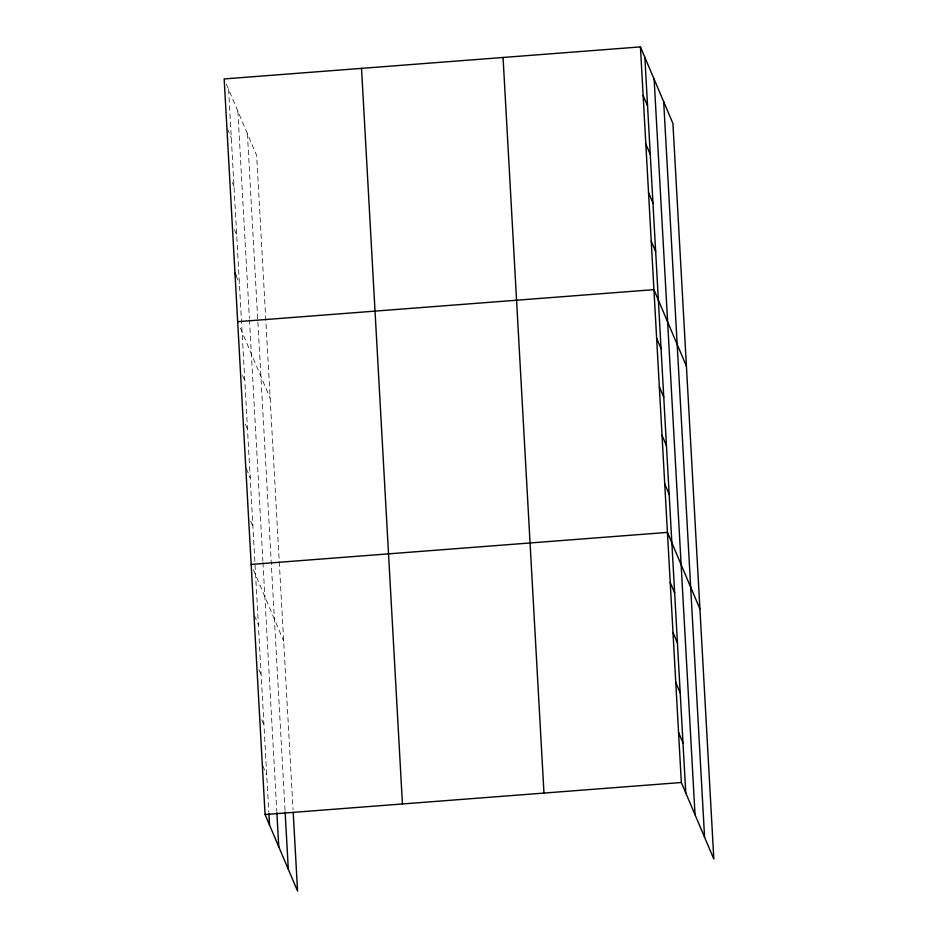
<?xml version="1.0" encoding="UTF-8"?>
<svg xmlns="http://www.w3.org/2000/svg" width="938" height="938" viewBox="0 0 938 938"><rect width="100%" height="100%" fill="white"/><g stroke="black" fill="none" stroke-linecap="round" stroke-linejoin="round"><path stroke-width="0.7" stroke-dasharray="4.69 3.52" d="M226.386 84.162L256.66 155.497L293.043 809.635M227.418 128.787L231.299 137.933M232.343 182.57L233.996 186.486M234.488 229.81L236.704 235.039M236.071 275.749L239.401 283.581M240.433 328.218L270.167 398.24M242.579 375.458L244.806 380.687M245.287 424.011L247.503 429.241M246.319 468.637L250.2 477.782M250.681 521.106L252.897 526.335M253.389 569.659L283.663 640.994M254.503 615.762L258.384 624.907M258.947 669.697L261.163 674.926M261.725 719.727L263.953 724.945M262.851 765.83L266.732 774.976M247.398 133.677L257.809 320.737M257.88 322.168L285.058 810.69M237.865 111.2L249.379 318.252M249.461 319.682L262.875 561.006M262.957 562.437L276.78 811.077M228.602 89.38L268.796 812.132"/><path stroke-width="1.41" d="M640.431 46.9L681.34 782.503L713.83 859.067L672.921 123.464L640.431 46.9L224.17 78.933L265.079 814.536L297.569 891.1L293.195 812.496M237.666 321.687L653.927 289.654L686.428 366.207M251.161 564.43L667.434 532.397L699.924 608.961M265.079 814.536L681.34 782.503M643.128 95.453L647.56 105.9M645.825 143.995L650.269 154.453M648.533 192.548L652.965 203.007M651.23 241.101L655.662 251.548M656.623 338.196L661.067 348.655M659.332 386.749L663.764 397.208M662.029 435.302L666.461 445.749M664.725 483.856L669.169 494.303M670.213 582.428L674.645 592.875M672.992 632.447L677.424 642.893M675.77 682.465L680.214 692.912M678.561 732.484L682.993 742.943M234.969 273.134L236.071 275.749M663.67 101.644L704.579 837.247M654.126 79.167L695.035 814.77M644.863 57.347L685.772 792.962M503.061 57.476L543.97 793.079M361.529 68.357L402.437 803.972M285.129 812.12L288.318 869.28M276.862 812.507L278.774 846.803M268.878 813.563L269.511 824.994"/></g></svg>
